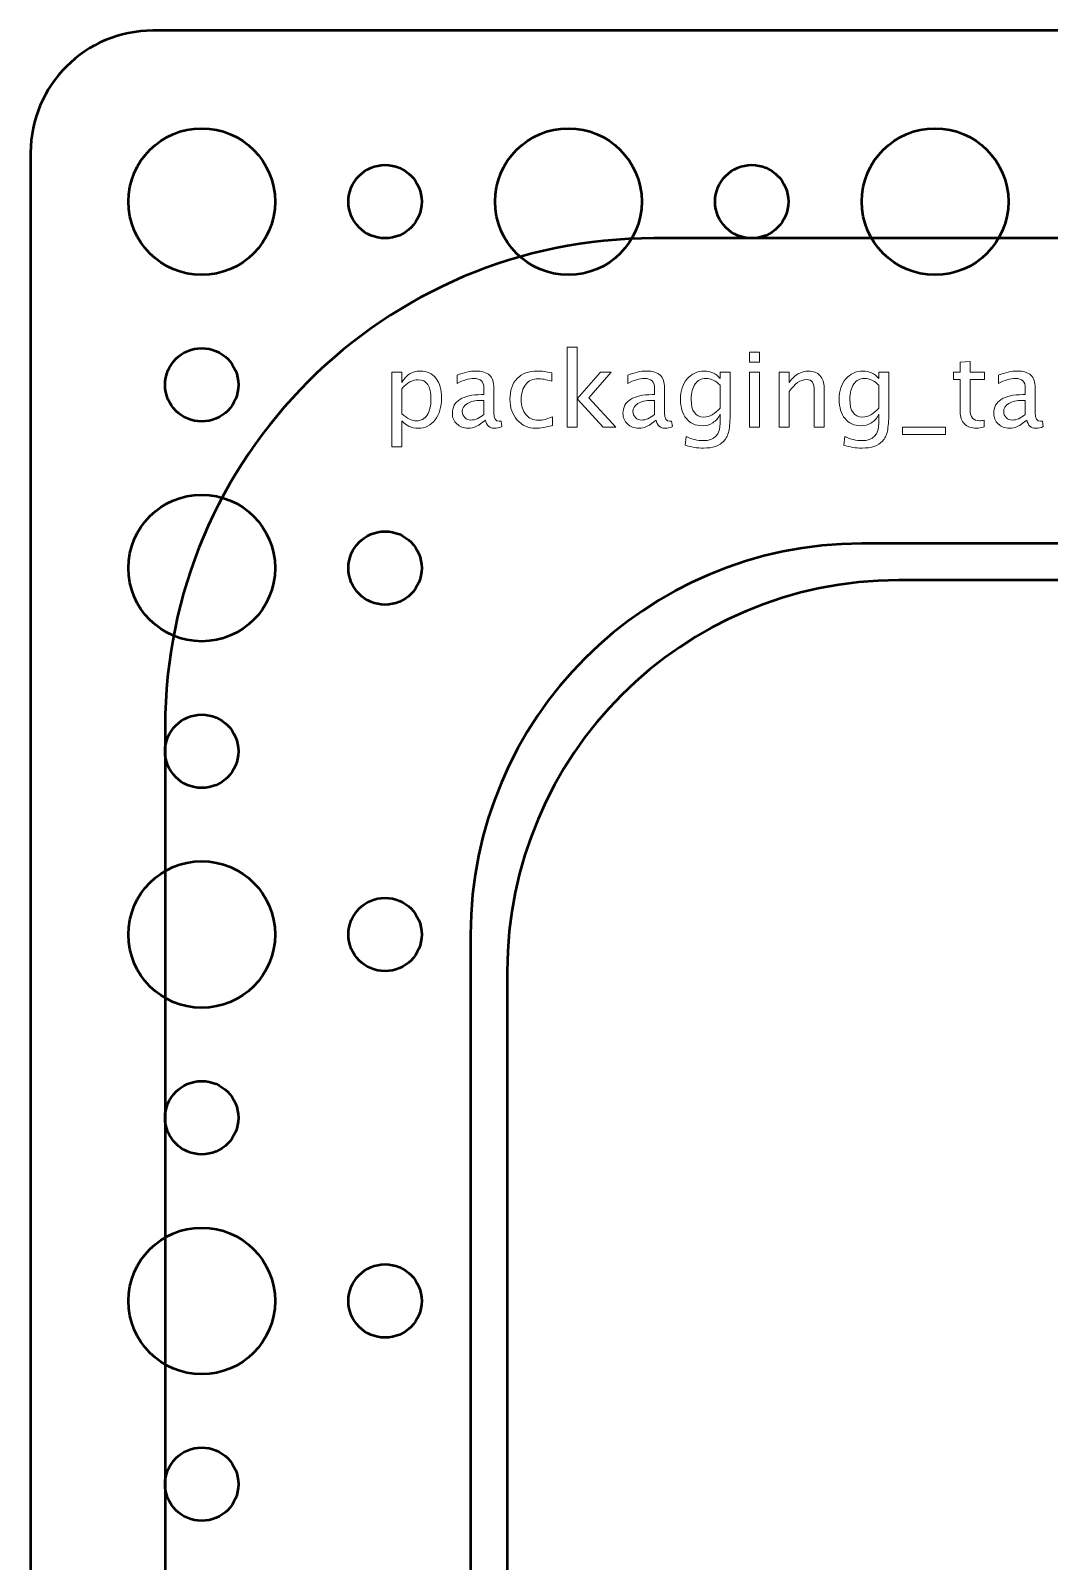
# Model space of a CAD drawing. Header units: centimetres. Extents: x -8.9 to 8.9, y -6.7 to 6.7.
# Drawn here: x -8.95 to -4.78, y 0.43 to 6.7 of the extents above; entities that cross this region are included whole.
import ezdxf

# ---------------------------------------------------------------- set-up
doc = ezdxf.new("R2010")
doc.units = ezdxf.units.CM
doc.header["$MEASUREMENT"] = 0
doc.layers.add('Layer 1', color=7, linetype='Continuous')

msp = doc.modelspace()

# ---------------------------------------------------------------- linework, layer by layer
at = {"layer": 'Layer 1', "lineweight": 53}
for centre, major_axis in [((-8.24999, 5.99999), (0, 0.30001)), ((-6.74999, 5.99999), (0, 0.30001)), ((-5.24999, 5.99999), (0, 0.30001)), ((-7.5, 6), (0, 0.15)), ((-6, 6), (0, 0.15)), ((-8.25, 5.25), (0, 0.15)), ((-8.24999, 4.49999), (0, 0.30001)), ((-7.5, 4.5), (0, 0.15)), ((-8.25, 3.75), (0, 0.15)), ((-8.24999, 2.99999), (0, 0.30001)), ((-7.5, 3), (0, 0.15)), ((-8.25, 2.25), (0, 0.15)), ((-8.24999, 1.49999), (0, 0.30001)), ((-7.5, 1.5), (0, 0.15)), ((-8.25, 0.75), (0, 0.15))]:
    msp.add_ellipse(centre, major_axis=major_axis, ratio=1, dxfattribs=at)
for points in [[(-8.95, -6.2), (-8.95, -6.2), (-8.95, 6.2), (-8.95, 6.2), (-8.95, 6.2), (-8.95, 6.47614), (-8.72614, 6.7), (-8.45, 6.7), (-8.45, 6.7), (-8.45, 6.7), (8.45, 6.7), (8.45, 6.7), (8.45, 6.7), (8.72614, 6.7), (8.95, 6.47614), (8.95, 6.2), (8.95, 6.2), (8.95, 6.2), (8.95, -6.2), (8.95, -6.2), (8.95, -6.2), (8.95, -6.47614), (8.72614, -6.7), (8.45, -6.7), (8.45, -6.7), (8.45, -6.7), (-8.45, -6.7), (-8.45, -6.7), (-8.45, -6.7), (-8.72614, -6.7), (-8.95, -6.47614), (-8.95, -6.2)], [(-7.15, -3), (-7.15, -3), (-7.15, 3), (-7.15, 3), (-7.15, 3), (-7.15, 3.88365), (-6.43365, 4.6), (-5.55, 4.6), (-5.55, 4.6), (-5.55, 4.6), (5.55, 4.6), (5.55, 4.6), (5.55, 4.6), (6.43365, 4.6), (7.15, 3.88365), (7.15, 3), (7.15, 3), (7.15, 3), (7.15, -3), (7.15, -3), (7.15, -3), (7.15, -3.88365), (6.43365, -4.6), (5.55, -4.6), (5.55, -4.6), (5.55, -4.6), (-5.55, -4.6), (-5.55, -4.6), (-5.55, -4.6), (-6.43365, -4.6), (-7.15, -3.88365), (-7.15, -3)]]:
    msp.add_open_spline(points, degree=3, knots=[0, 0, 0, 0, 0.1111111, 0.1111111, 0.1111111, 0.1111111, 0.2222222, 0.2222222, 0.2222222, 0.2222222, 0.3333333, 0.3333333, 0.3333333, 0.3333333, 0.4444444, 0.4444444, 0.4444444, 0.4444444, 0.5555556, 0.5555556, 0.5555556, 0.5555556, 0.6666667, 0.6666667, 0.6666667, 0.6666667, 0.7777778, 0.7777778, 0.7777778, 0.7777778, 1, 1, 1, 1], dxfattribs=at)
at = {"layer": 'Layer 1', "color": 5, "lineweight": 53}
for points in [[(-8.4, -3.85), (-8.4, -3.85), (-8.4, 3.85), (-8.4, 3.85), (-8.4, 3.85), (-8.4, 4.95456), (-7.50457, 5.85), (-6.4, 5.85), (-6.4, 5.85), (-6.4, 5.85), (6.4, 5.85), (6.4, 5.85), (6.4, 5.85), (7.50457, 5.85), (8.4, 4.95456), (8.4, 3.85), (8.4, 3.85), (8.4, 3.85), (8.4, -3.85), (8.4, -3.85), (8.4, -3.85), (8.4, -4.95456), (7.50457, -5.85), (6.4, -5.85), (6.4, -5.85), (6.4, -5.85), (-6.4, -5.85), (-6.4, -5.85), (-6.4, -5.85), (-7.50457, -5.85), (-8.4, -4.95456), (-8.4, -3.85)], [(-7, -2.85), (-7, -2.85), (-7, 2.85), (-7, 2.85), (-7, 2.85), (-7, 3.73365), (-6.28365, 4.45), (-5.4, 4.45), (-5.4, 4.45), (-5.4, 4.45), (5.4, 4.45), (5.4, 4.45), (5.4, 4.45), (6.28365, 4.45), (7, 3.73365), (7, 2.85), (7, 2.85), (7, 2.85), (7, -2.85), (7, -2.85), (7, -2.85), (7, -3.73365), (6.28365, -4.45), (5.4, -4.45), (5.4, -4.45), (5.4, -4.45), (-5.4, -4.45), (-5.4, -4.45), (-5.4, -4.45), (-6.28365, -4.45), (-7, -3.73365), (-7, -2.85)]]:
    msp.add_open_spline(points, degree=3, knots=[0, 0, 0, 0, 0.1111111, 0.1111111, 0.1111111, 0.1111111, 0.2222222, 0.2222222, 0.2222222, 0.2222222, 0.3333333, 0.3333333, 0.3333333, 0.3333333, 0.4444444, 0.4444444, 0.4444444, 0.4444444, 0.5555556, 0.5555556, 0.5555556, 0.5555556, 0.6666667, 0.6666667, 0.6666667, 0.6666667, 0.7777778, 0.7777778, 0.7777778, 0.7777778, 1, 1, 1, 1], dxfattribs=at)
at = {"layer": 'Layer 1', "color": 5, "lineweight": 9}
for points, knots in [([(-6.7547, 5.07744), (-6.7547, 5.07744), (-6.7547, 5.40383), (-6.7547, 5.40383), (-6.7547, 5.40383), (-6.7547, 5.40383), (-6.71406, 5.40383), (-6.71406, 5.40383), (-6.71406, 5.40383), (-6.71406, 5.40383), (-6.71406, 5.19294), (-6.71406, 5.19294), (-6.71406, 5.19294), (-6.71406, 5.19294), (-6.61881, 5.3018), (-6.61881, 5.3018), (-6.61881, 5.3018), (-6.61881, 5.3018), (-6.57493, 5.3018), (-6.57493, 5.3018), (-6.57493, 5.3018), (-6.57493, 5.3018), (-6.66594, 5.1971), (-6.66594, 5.1971), (-6.66594, 5.1971), (-6.66594, 5.1971), (-6.55588, 5.07744), (-6.55588, 5.07744), (-6.55588, 5.07744), (-6.55588, 5.07744), (-6.60823, 5.07744), (-6.60823, 5.07744), (-6.60823, 5.07744), (-6.60823, 5.07744), (-6.71406, 5.19252), (-6.71406, 5.19252), (-6.71406, 5.19252), (-6.71406, 5.19252), (-6.71406, 5.07744), (-6.71406, 5.07744), (-6.71406, 5.07744), (-6.71406, 5.07744), (-6.7547, 5.07744), (-6.7547, 5.07744)], [0, 0, 0, 0, 0.0833333, 0.0833333, 0.0833333, 0.0833333, 0.1666667, 0.1666667, 0.1666667, 0.1666667, 0.25, 0.25, 0.25, 0.25, 0.3333333, 0.3333333, 0.3333333, 0.3333333, 0.4166667, 0.4166667, 0.4166667, 0.4166667, 0.5, 0.5, 0.5, 0.5, 0.5833333, 0.5833333, 0.5833333, 0.5833333, 0.6666667, 0.6666667, 0.6666667, 0.6666667, 0.75, 0.75, 0.75, 0.75, 0.8333333, 0.8333333, 0.8333333, 0.8333333, 1, 1, 1, 1]), ([(-6.00956, 5.34287), (-6.00956, 5.34287), (-6.00956, 5.38351), (-6.00956, 5.38351), (-6.00956, 5.38351), (-6.00956, 5.38351), (-5.96892, 5.38351), (-5.96892, 5.38351), (-5.96892, 5.38351), (-5.96892, 5.38351), (-5.96892, 5.34287), (-5.96892, 5.34287), (-5.96892, 5.34287), (-5.96892, 5.34287), (-6.00956, 5.34287), (-6.00956, 5.34287)], [0, 0, 0, 0, 0.2, 0.2, 0.2, 0.2, 0.4, 0.4, 0.4, 0.4, 0.6, 0.6, 0.6, 0.6, 1, 1, 1, 1]), ([(-5.04852, 5.07751), (-5.06108, 5.07405), (-5.07202, 5.07236), (-5.08126, 5.07236), (-5.08126, 5.07236), (-5.102, 5.07236), (-5.11816, 5.07829), (-5.12973, 5.09014), (-5.12973, 5.09014), (-5.14137, 5.10199), (-5.14716, 5.11843), (-5.14716, 5.13953), (-5.14716, 5.13953), (-5.14716, 5.13953), (-5.14716, 5.27133), (-5.14716, 5.27133), (-5.14716, 5.27133), (-5.14716, 5.27133), (-5.17524, 5.27133), (-5.17524, 5.27133), (-5.17524, 5.27133), (-5.17524, 5.27133), (-5.17524, 5.3018), (-5.17524, 5.3018), (-5.17524, 5.3018), (-5.17524, 5.3018), (-5.14716, 5.3018), (-5.14716, 5.3018), (-5.14716, 5.3018), (-5.14716, 5.3018), (-5.14716, 5.34237), (-5.14716, 5.34237), (-5.14716, 5.34237), (-5.14716, 5.34237), (-5.10652, 5.34625), (-5.10652, 5.34625), (-5.10652, 5.34625), (-5.10652, 5.34625), (-5.10652, 5.3018), (-5.10652, 5.3018), (-5.10652, 5.3018), (-5.10652, 5.3018), (-5.04767, 5.3018), (-5.04767, 5.3018), (-5.04767, 5.3018), (-5.04767, 5.3018), (-5.04767, 5.27133), (-5.04767, 5.27133), (-5.04767, 5.27133), (-5.04767, 5.27133), (-5.10652, 5.27133), (-5.10652, 5.27133), (-5.10652, 5.27133), (-5.10652, 5.27133), (-5.10652, 5.14687), (-5.10652, 5.14687), (-5.10652, 5.14687), (-5.10652, 5.11752), (-5.09375, 5.10284), (-5.06828, 5.10284), (-5.06828, 5.10284), (-5.06284, 5.10284), (-5.05628, 5.10376), (-5.04852, 5.10552), (-5.04852, 5.10552), (-5.04852, 5.10552), (-5.04852, 5.07751), (-5.04852, 5.07751)], [0, 0, 0, 0, 0.0555556, 0.0555556, 0.0555556, 0.0555556, 0.1111111, 0.1111111, 0.1111111, 0.1111111, 0.1666667, 0.1666667, 0.1666667, 0.1666667, 0.2222222, 0.2222222, 0.2222222, 0.2222222, 0.2777778, 0.2777778, 0.2777778, 0.2777778, 0.3333333, 0.3333333, 0.3333333, 0.3333333, 0.3888889, 0.3888889, 0.3888889, 0.3888889, 0.4444444, 0.4444444, 0.4444444, 0.4444444, 0.5, 0.5, 0.5, 0.5, 0.5555556, 0.5555556, 0.5555556, 0.5555556, 0.6111111, 0.6111111, 0.6111111, 0.6111111, 0.6666667, 0.6666667, 0.6666667, 0.6666667, 0.7222222, 0.7222222, 0.7222222, 0.7222222, 0.7777778, 0.7777778, 0.7777778, 0.7777778, 0.8333333, 0.8333333, 0.8333333, 0.8333333, 0.8888889, 0.8888889, 0.8888889, 0.8888889, 1, 1, 1, 1]), ([(-7.47169, 4.99574), (-7.47169, 4.99574), (-7.47169, 5.3018), (-7.47169, 5.3018), (-7.47169, 5.3018), (-7.47169, 5.3018), (-7.43105, 5.3018), (-7.43105, 5.3018), (-7.43105, 5.3018), (-7.43105, 5.3018), (-7.43105, 5.2594), (-7.43105, 5.2594), (-7.43105, 5.2594), (-7.4144, 5.2908), (-7.38935, 5.30646), (-7.35598, 5.30646), (-7.35598, 5.30646), (-7.32896, 5.30646), (-7.30772, 5.29665), (-7.2922, 5.27697), (-7.2922, 5.27697), (-7.27668, 5.25728), (-7.26892, 5.2304), (-7.26892, 5.19633), (-7.26892, 5.19633), (-7.26892, 5.15921), (-7.27773, 5.12923), (-7.2953, 5.10651), (-7.2953, 5.10651), (-7.31287, 5.08372), (-7.33601, 5.07236), (-7.36466, 5.07236), (-7.36466, 5.07236), (-7.39126, 5.07236), (-7.41341, 5.08252), (-7.43105, 5.10291), (-7.43105, 5.10291), (-7.43105, 5.10291), (-7.43105, 4.99574), (-7.43105, 4.99574), (-7.43105, 4.99574), (-7.43105, 4.99574), (-7.47169, 4.99574), (-7.47169, 4.99574)], [0, 0, 0, 0, 0.0833333, 0.0833333, 0.0833333, 0.0833333, 0.1666667, 0.1666667, 0.1666667, 0.1666667, 0.25, 0.25, 0.25, 0.25, 0.3333333, 0.3333333, 0.3333333, 0.3333333, 0.4166667, 0.4166667, 0.4166667, 0.4166667, 0.5, 0.5, 0.5, 0.5, 0.5833333, 0.5833333, 0.5833333, 0.5833333, 0.6666667, 0.6666667, 0.6666667, 0.6666667, 0.75, 0.75, 0.75, 0.75, 0.8333333, 0.8333333, 0.8333333, 0.8333333, 1, 1, 1, 1]), ([(-7.43105, 5.13092), (-7.4101, 5.11222), (-7.39013, 5.10284), (-7.37115, 5.10284), (-7.37115, 5.10284), (-7.35245, 5.10284), (-7.33799, 5.11067), (-7.32783, 5.12626), (-7.32783, 5.12626), (-7.3176, 5.14186), (-7.31252, 5.1638), (-7.31252, 5.19216), (-7.31252, 5.19216), (-7.31252, 5.24466), (-7.32987, 5.2709), (-7.36459, 5.2709), (-7.36459, 5.2709), (-7.38731, 5.2709), (-7.40946, 5.25863), (-7.43105, 5.234), (-7.43105, 5.234), (-7.43105, 5.234), (-7.43105, 5.13092), (-7.43105, 5.13092)], [0, 0, 0, 0, 0.1428571, 0.1428571, 0.1428571, 0.1428571, 0.2857143, 0.2857143, 0.2857143, 0.2857143, 0.4285714, 0.4285714, 0.4285714, 0.4285714, 0.5714286, 0.5714286, 0.5714286, 0.5714286, 0.7142857, 0.7142857, 0.7142857, 0.7142857, 1, 1, 1, 1]), ([(-7.08963, 5.10601), (-7.11404, 5.08358), (-7.13754, 5.07236), (-7.16012, 5.07236), (-7.16012, 5.07236), (-7.17867, 5.07236), (-7.19412, 5.07815), (-7.20633, 5.08979), (-7.20633, 5.08979), (-7.21861, 5.10143), (-7.22474, 5.1161), (-7.22474, 5.13381), (-7.22474, 5.13381), (-7.22474, 5.1583), (-7.21444, 5.17713), (-7.19384, 5.19026), (-7.19384, 5.19026), (-7.17324, 5.20338), (-7.14368, 5.20994), (-7.10515, 5.20994), (-7.10515, 5.20994), (-7.10515, 5.20994), (-7.09563, 5.20994), (-7.09563, 5.20994), (-7.09563, 5.20994), (-7.09563, 5.20994), (-7.09563, 5.23696), (-7.09563, 5.23696), (-7.09563, 5.23696), (-7.09563, 5.263), (-7.10917, 5.27598), (-7.13634, 5.27598), (-7.13634, 5.27598), (-7.15736, 5.27598), (-7.18036, 5.26935), (-7.20527, 5.25609), (-7.20527, 5.25609), (-7.20527, 5.25609), (-7.20527, 5.28953), (-7.20527, 5.28953), (-7.20527, 5.28953), (-7.17789, 5.30082), (-7.15207, 5.30646), (-7.12787, 5.30646), (-7.12787, 5.30646), (-7.10297, 5.30646), (-7.08455, 5.30082), (-7.07277, 5.28946), (-7.07277, 5.28946), (-7.06091, 5.2781), (-7.05499, 5.2606), (-7.05499, 5.23696), (-7.05499, 5.23696), (-7.05499, 5.23696), (-7.05499, 5.13558), (-7.05499, 5.13558), (-7.05499, 5.13558), (-7.05499, 5.11236), (-7.04786, 5.10072), (-7.03354, 5.10072), (-7.03354, 5.10072), (-7.03178, 5.10072), (-7.02917, 5.10101), (-7.02571, 5.10157), (-7.02571, 5.10157), (-7.02571, 5.10157), (-7.02282, 5.07899), (-7.02282, 5.07899), (-7.02282, 5.07899), (-7.03206, 5.07455), (-7.04222, 5.07236), (-7.05337, 5.07236), (-7.05337, 5.07236), (-7.07234, 5.07236), (-7.08441, 5.08358), (-7.08963, 5.10601)], [0, 0, 0, 0, 0.05, 0.05, 0.05, 0.05, 0.1, 0.1, 0.1, 0.1, 0.15, 0.15, 0.15, 0.15, 0.2, 0.2, 0.2, 0.2, 0.25, 0.25, 0.25, 0.25, 0.3, 0.3, 0.3, 0.3, 0.35, 0.35, 0.35, 0.35, 0.4, 0.4, 0.4, 0.4, 0.45, 0.45, 0.45, 0.45, 0.5, 0.5, 0.5, 0.5, 0.55, 0.55, 0.55, 0.55, 0.6, 0.6, 0.6, 0.6, 0.65, 0.65, 0.65, 0.65, 0.7, 0.7, 0.7, 0.7, 0.75, 0.75, 0.75, 0.75, 0.8, 0.8, 0.8, 0.8, 0.85, 0.85, 0.85, 0.85, 0.9, 0.9, 0.9, 0.9, 1, 1, 1, 1]), ([(-6.81573, 5.08421), (-6.84205, 5.07631), (-6.86477, 5.07236), (-6.88389, 5.07236), (-6.88389, 5.07236), (-6.91423, 5.07236), (-6.93935, 5.08358), (-6.95931, 5.10594), (-6.95931, 5.10594), (-6.97928, 5.12838), (-6.9893, 5.15667), (-6.9893, 5.19075), (-6.9893, 5.19075), (-6.9893, 5.22716), (-6.97942, 5.25559), (-6.95967, 5.27591), (-6.95967, 5.27591), (-6.93991, 5.2963), (-6.91232, 5.30646), (-6.87691, 5.30646), (-6.87691, 5.30646), (-6.85948, 5.30646), (-6.83986, 5.30406), (-6.81827, 5.29926), (-6.81827, 5.29926), (-6.81827, 5.29926), (-6.81827, 5.26498), (-6.81827, 5.26498), (-6.81827, 5.26498), (-6.84121, 5.27175), (-6.8599, 5.27514), (-6.8743, 5.27514), (-6.8743, 5.27514), (-6.89518, 5.27514), (-6.9119, 5.2673), (-6.92439, 5.25171), (-6.92439, 5.25171), (-6.93688, 5.23612), (-6.94316, 5.2153), (-6.94316, 5.18934), (-6.94316, 5.18934), (-6.94316, 5.16415), (-6.93667, 5.14383), (-6.92375, 5.12824), (-6.92375, 5.12824), (-6.91084, 5.11272), (-6.89398, 5.10496), (-6.87303, 5.10496), (-6.87303, 5.10496), (-6.85447, 5.10496), (-6.83542, 5.10975), (-6.81573, 5.11935), (-6.81573, 5.11935), (-6.81573, 5.11935), (-6.81573, 5.08421), (-6.81573, 5.08421)], [0, 0, 0, 0, 0.0666667, 0.0666667, 0.0666667, 0.0666667, 0.1333333, 0.1333333, 0.1333333, 0.1333333, 0.2, 0.2, 0.2, 0.2, 0.2666667, 0.2666667, 0.2666667, 0.2666667, 0.3333333, 0.3333333, 0.3333333, 0.3333333, 0.4, 0.4, 0.4, 0.4, 0.4666667, 0.4666667, 0.4666667, 0.4666667, 0.5333333, 0.5333333, 0.5333333, 0.5333333, 0.6, 0.6, 0.6, 0.6, 0.6666667, 0.6666667, 0.6666667, 0.6666667, 0.7333333, 0.7333333, 0.7333333, 0.7333333, 0.8, 0.8, 0.8, 0.8, 0.8666667, 0.8666667, 0.8666667, 0.8666667, 1, 1, 1, 1]), ([(-6.39162, 5.10601), (-6.41603, 5.08358), (-6.43953, 5.07236), (-6.46211, 5.07236), (-6.46211, 5.07236), (-6.48066, 5.07236), (-6.49611, 5.07815), (-6.50832, 5.08979), (-6.50832, 5.08979), (-6.5206, 5.10143), (-6.52673, 5.1161), (-6.52673, 5.13381), (-6.52673, 5.13381), (-6.52673, 5.1583), (-6.51643, 5.17713), (-6.49583, 5.19026), (-6.49583, 5.19026), (-6.47523, 5.20338), (-6.44567, 5.20994), (-6.40714, 5.20994), (-6.40714, 5.20994), (-6.40714, 5.20994), (-6.39762, 5.20994), (-6.39762, 5.20994), (-6.39762, 5.20994), (-6.39762, 5.20994), (-6.39762, 5.23696), (-6.39762, 5.23696), (-6.39762, 5.23696), (-6.39762, 5.263), (-6.41116, 5.27598), (-6.43833, 5.27598), (-6.43833, 5.27598), (-6.45935, 5.27598), (-6.48235, 5.26935), (-6.50726, 5.25609), (-6.50726, 5.25609), (-6.50726, 5.25609), (-6.50726, 5.28953), (-6.50726, 5.28953), (-6.50726, 5.28953), (-6.47988, 5.30082), (-6.45406, 5.30646), (-6.42986, 5.30646), (-6.42986, 5.30646), (-6.40496, 5.30646), (-6.38654, 5.30082), (-6.37476, 5.28946), (-6.37476, 5.28946), (-6.3629, 5.2781), (-6.35698, 5.2606), (-6.35698, 5.23696), (-6.35698, 5.23696), (-6.35698, 5.23696), (-6.35698, 5.13558), (-6.35698, 5.13558), (-6.35698, 5.13558), (-6.35698, 5.11236), (-6.34985, 5.10072), (-6.33553, 5.10072), (-6.33553, 5.10072), (-6.33377, 5.10072), (-6.33116, 5.10101), (-6.3277, 5.10157), (-6.3277, 5.10157), (-6.3277, 5.10157), (-6.32481, 5.07899), (-6.32481, 5.07899), (-6.32481, 5.07899), (-6.33405, 5.07455), (-6.34421, 5.07236), (-6.35536, 5.07236), (-6.35536, 5.07236), (-6.37433, 5.07236), (-6.3864, 5.08358), (-6.39162, 5.10601)], [0, 0, 0, 0, 0.05, 0.05, 0.05, 0.05, 0.1, 0.1, 0.1, 0.1, 0.15, 0.15, 0.15, 0.15, 0.2, 0.2, 0.2, 0.2, 0.25, 0.25, 0.25, 0.25, 0.3, 0.3, 0.3, 0.3, 0.35, 0.35, 0.35, 0.35, 0.4, 0.4, 0.4, 0.4, 0.45, 0.45, 0.45, 0.45, 0.5, 0.5, 0.5, 0.5, 0.55, 0.55, 0.55, 0.55, 0.6, 0.6, 0.6, 0.6, 0.65, 0.65, 0.65, 0.65, 0.7, 0.7, 0.7, 0.7, 0.75, 0.75, 0.75, 0.75, 0.8, 0.8, 0.8, 0.8, 0.85, 0.85, 0.85, 0.85, 0.9, 0.9, 0.9, 0.9, 1, 1, 1, 1]), ([(-6.27266, 5.00293), (-6.27266, 5.00293), (-6.26787, 5.03807), (-6.26787, 5.03807), (-6.26787, 5.03807), (-6.2443, 5.02706), (-6.22095, 5.02156), (-6.19788, 5.02156), (-6.19788, 5.02156), (-6.15209, 5.02156), (-6.12915, 5.04583), (-6.12915, 5.0943), (-6.12915, 5.0943), (-6.12915, 5.0943), (-6.12915, 5.12958), (-6.12915, 5.12958), (-6.12915, 5.12958), (-6.13621, 5.11469), (-6.14623, 5.10319), (-6.15928, 5.09494), (-6.15928, 5.09494), (-6.17233, 5.08668), (-6.18687, 5.08252), (-6.20288, 5.08252), (-6.20288, 5.08252), (-6.23005, 5.08252), (-6.25157, 5.09226), (-6.26744, 5.11173), (-6.26744, 5.11173), (-6.28332, 5.1312), (-6.29129, 5.15759), (-6.29129, 5.19089), (-6.29129, 5.19089), (-6.29129, 5.22497), (-6.28226, 5.25277), (-6.2642, 5.27429), (-6.2642, 5.27429), (-6.24606, 5.29574), (-6.22271, 5.30646), (-6.19399, 5.30646), (-6.19399, 5.30646), (-6.16888, 5.30646), (-6.14722, 5.2963), (-6.12915, 5.27591), (-6.12915, 5.27591), (-6.12915, 5.27591), (-6.12915, 5.3018), (-6.12915, 5.3018), (-6.12915, 5.3018), (-6.12915, 5.3018), (-6.08852, 5.3018), (-6.08852, 5.3018), (-6.08852, 5.3018), (-6.08852, 5.3018), (-6.08852, 5.13868), (-6.08852, 5.13868), (-6.08852, 5.13868), (-6.08852, 5.10362), (-6.09035, 5.07765), (-6.09402, 5.06079), (-6.09402, 5.06079), (-6.09762, 5.04393), (-6.10453, 5.0301), (-6.11455, 5.01937), (-6.11455, 5.01937), (-6.13233, 5.00054), (-6.16013, 4.99108), (-6.19788, 4.99108), (-6.19788, 4.99108), (-6.22377, 4.99108), (-6.24867, 4.99503), (-6.27266, 5.00293)], [0, 0, 0, 0, 0.0526316, 0.0526316, 0.0526316, 0.0526316, 0.1052632, 0.1052632, 0.1052632, 0.1052632, 0.1578947, 0.1578947, 0.1578947, 0.1578947, 0.2105263, 0.2105263, 0.2105263, 0.2105263, 0.2631579, 0.2631579, 0.2631579, 0.2631579, 0.3157895, 0.3157895, 0.3157895, 0.3157895, 0.3684211, 0.3684211, 0.3684211, 0.3684211, 0.4210526, 0.4210526, 0.4210526, 0.4210526, 0.4736842, 0.4736842, 0.4736842, 0.4736842, 0.5263158, 0.5263158, 0.5263158, 0.5263158, 0.5789474, 0.5789474, 0.5789474, 0.5789474, 0.6315789, 0.6315789, 0.6315789, 0.6315789, 0.6842105, 0.6842105, 0.6842105, 0.6842105, 0.7368421, 0.7368421, 0.7368421, 0.7368421, 0.7894737, 0.7894737, 0.7894737, 0.7894737, 0.8421053, 0.8421053, 0.8421053, 0.8421053, 0.8947368, 0.8947368, 0.8947368, 0.8947368, 1, 1, 1, 1]), ([(-6.12915, 5.15505), (-6.12915, 5.15505), (-6.12915, 5.24811), (-6.12915, 5.24811), (-6.12915, 5.24811), (-6.14708, 5.26667), (-6.16662, 5.27598), (-6.18772, 5.27598), (-6.18772, 5.27598), (-6.20648, 5.27598), (-6.22116, 5.2685), (-6.23174, 5.25347), (-6.23174, 5.25347), (-6.2424, 5.23852), (-6.24769, 5.2177), (-6.24769, 5.19117), (-6.24769, 5.19117), (-6.24769, 5.14242), (-6.2304, 5.11808), (-6.19576, 5.11808), (-6.19576, 5.11808), (-6.17219, 5.11808), (-6.14997, 5.13043), (-6.12915, 5.15505)], [0, 0, 0, 0, 0.1428571, 0.1428571, 0.1428571, 0.1428571, 0.2857143, 0.2857143, 0.2857143, 0.2857143, 0.4285714, 0.4285714, 0.4285714, 0.4285714, 0.5714286, 0.5714286, 0.5714286, 0.5714286, 0.7142857, 0.7142857, 0.7142857, 0.7142857, 1, 1, 1, 1]), ([(-6.00956, 5.07744), (-6.00956, 5.07744), (-6.00956, 5.3018), (-6.00956, 5.3018), (-6.00956, 5.3018), (-6.00956, 5.3018), (-5.96892, 5.3018), (-5.96892, 5.3018), (-5.96892, 5.3018), (-5.96892, 5.3018), (-5.96892, 5.07744), (-5.96892, 5.07744), (-5.96892, 5.07744), (-5.96892, 5.07744), (-6.00956, 5.07744), (-6.00956, 5.07744)], [0, 0, 0, 0, 0.2, 0.2, 0.2, 0.2, 0.4, 0.4, 0.4, 0.4, 0.6, 0.6, 0.6, 0.6, 1, 1, 1, 1]), ([(-5.88722, 5.07744), (-5.88722, 5.07744), (-5.88722, 5.3018), (-5.88722, 5.3018), (-5.88722, 5.3018), (-5.88722, 5.3018), (-5.84658, 5.3018), (-5.84658, 5.3018), (-5.84658, 5.3018), (-5.84658, 5.3018), (-5.84658, 5.2594), (-5.84658, 5.2594), (-5.84658, 5.2594), (-5.82506, 5.2908), (-5.79867, 5.30646), (-5.76749, 5.30646), (-5.76749, 5.30646), (-5.74787, 5.30646), (-5.73228, 5.30032), (-5.72078, 5.28798), (-5.72078, 5.28798), (-5.70928, 5.2757), (-5.7035, 5.25912), (-5.7035, 5.23838), (-5.7035, 5.23838), (-5.7035, 5.23838), (-5.7035, 5.07744), (-5.7035, 5.07744), (-5.7035, 5.07744), (-5.7035, 5.07744), (-5.74413, 5.07744), (-5.74413, 5.07744), (-5.74413, 5.07744), (-5.74413, 5.07744), (-5.74413, 5.22511), (-5.74413, 5.22511), (-5.74413, 5.22511), (-5.74413, 5.24176), (-5.7466, 5.25362), (-5.75147, 5.26067), (-5.75147, 5.26067), (-5.75641, 5.2678), (-5.76453, 5.27133), (-5.77588, 5.27133), (-5.77588, 5.27133), (-5.80086, 5.27133), (-5.82443, 5.25503), (-5.84658, 5.22243), (-5.84658, 5.22243), (-5.84658, 5.22243), (-5.84658, 5.07744), (-5.84658, 5.07744), (-5.84658, 5.07744), (-5.84658, 5.07744), (-5.88722, 5.07744), (-5.88722, 5.07744)], [0, 0, 0, 0, 0.0666667, 0.0666667, 0.0666667, 0.0666667, 0.1333333, 0.1333333, 0.1333333, 0.1333333, 0.2, 0.2, 0.2, 0.2, 0.2666667, 0.2666667, 0.2666667, 0.2666667, 0.3333333, 0.3333333, 0.3333333, 0.3333333, 0.4, 0.4, 0.4, 0.4, 0.4666667, 0.4666667, 0.4666667, 0.4666667, 0.5333333, 0.5333333, 0.5333333, 0.5333333, 0.6, 0.6, 0.6, 0.6, 0.6666667, 0.6666667, 0.6666667, 0.6666667, 0.7333333, 0.7333333, 0.7333333, 0.7333333, 0.8, 0.8, 0.8, 0.8, 0.8666667, 0.8666667, 0.8666667, 0.8666667, 1, 1, 1, 1]), ([(-5.62362, 5.00293), (-5.62362, 5.00293), (-5.61883, 5.03807), (-5.61883, 5.03807), (-5.61883, 5.03807), (-5.59526, 5.02706), (-5.57191, 5.02156), (-5.54884, 5.02156), (-5.54884, 5.02156), (-5.50305, 5.02156), (-5.48011, 5.04583), (-5.48011, 5.0943), (-5.48011, 5.0943), (-5.48011, 5.0943), (-5.48011, 5.12958), (-5.48011, 5.12958), (-5.48011, 5.12958), (-5.48717, 5.11469), (-5.49719, 5.10319), (-5.51024, 5.09494), (-5.51024, 5.09494), (-5.52329, 5.08668), (-5.53783, 5.08252), (-5.55384, 5.08252), (-5.55384, 5.08252), (-5.58101, 5.08252), (-5.60253, 5.09226), (-5.6184, 5.11173), (-5.6184, 5.11173), (-5.63428, 5.1312), (-5.64225, 5.15759), (-5.64225, 5.19089), (-5.64225, 5.19089), (-5.64225, 5.22497), (-5.63322, 5.25277), (-5.61516, 5.27429), (-5.61516, 5.27429), (-5.59702, 5.29574), (-5.57367, 5.30646), (-5.54495, 5.30646), (-5.54495, 5.30646), (-5.51984, 5.30646), (-5.49818, 5.2963), (-5.48011, 5.27591), (-5.48011, 5.27591), (-5.48011, 5.27591), (-5.48011, 5.3018), (-5.48011, 5.3018), (-5.48011, 5.3018), (-5.48011, 5.3018), (-5.43948, 5.3018), (-5.43948, 5.3018), (-5.43948, 5.3018), (-5.43948, 5.3018), (-5.43948, 5.13868), (-5.43948, 5.13868), (-5.43948, 5.13868), (-5.43948, 5.10362), (-5.44131, 5.07765), (-5.44498, 5.06079), (-5.44498, 5.06079), (-5.44858, 5.04393), (-5.45549, 5.0301), (-5.46551, 5.01937), (-5.46551, 5.01937), (-5.48329, 5.00054), (-5.51109, 4.99108), (-5.54884, 4.99108), (-5.54884, 4.99108), (-5.57473, 4.99108), (-5.59963, 4.99503), (-5.62362, 5.00293)], [0, 0, 0, 0, 0.0526316, 0.0526316, 0.0526316, 0.0526316, 0.1052632, 0.1052632, 0.1052632, 0.1052632, 0.1578947, 0.1578947, 0.1578947, 0.1578947, 0.2105263, 0.2105263, 0.2105263, 0.2105263, 0.2631579, 0.2631579, 0.2631579, 0.2631579, 0.3157895, 0.3157895, 0.3157895, 0.3157895, 0.3684211, 0.3684211, 0.3684211, 0.3684211, 0.4210526, 0.4210526, 0.4210526, 0.4210526, 0.4736842, 0.4736842, 0.4736842, 0.4736842, 0.5263158, 0.5263158, 0.5263158, 0.5263158, 0.5789474, 0.5789474, 0.5789474, 0.5789474, 0.6315789, 0.6315789, 0.6315789, 0.6315789, 0.6842105, 0.6842105, 0.6842105, 0.6842105, 0.7368421, 0.7368421, 0.7368421, 0.7368421, 0.7894737, 0.7894737, 0.7894737, 0.7894737, 0.8421053, 0.8421053, 0.8421053, 0.8421053, 0.8947368, 0.8947368, 0.8947368, 0.8947368, 1, 1, 1, 1]), ([(-5.48011, 5.15505), (-5.48011, 5.15505), (-5.48011, 5.24811), (-5.48011, 5.24811), (-5.48011, 5.24811), (-5.49804, 5.26667), (-5.51758, 5.27598), (-5.53868, 5.27598), (-5.53868, 5.27598), (-5.55744, 5.27598), (-5.57212, 5.2685), (-5.5827, 5.25347), (-5.5827, 5.25347), (-5.59336, 5.23852), (-5.59865, 5.2177), (-5.59865, 5.19117), (-5.59865, 5.19117), (-5.59865, 5.14242), (-5.58136, 5.11808), (-5.54672, 5.11808), (-5.54672, 5.11808), (-5.52315, 5.11808), (-5.50093, 5.13043), (-5.48011, 5.15505)], [0, 0, 0, 0, 0.1428571, 0.1428571, 0.1428571, 0.1428571, 0.2857143, 0.2857143, 0.2857143, 0.2857143, 0.4285714, 0.4285714, 0.4285714, 0.4285714, 0.5714286, 0.5714286, 0.5714286, 0.5714286, 0.7142857, 0.7142857, 0.7142857, 0.7142857, 1, 1, 1, 1]), ([(-4.87488, 5.10601), (-4.89929, 5.08358), (-4.92279, 5.07236), (-4.94537, 5.07236), (-4.94537, 5.07236), (-4.96392, 5.07236), (-4.97937, 5.07815), (-4.99158, 5.08979), (-4.99158, 5.08979), (-5.00386, 5.10143), (-5.00999, 5.1161), (-5.00999, 5.13381), (-5.00999, 5.13381), (-5.00999, 5.1583), (-4.99969, 5.17713), (-4.97909, 5.19026), (-4.97909, 5.19026), (-4.95849, 5.20338), (-4.92893, 5.20994), (-4.8904, 5.20994), (-4.8904, 5.20994), (-4.8904, 5.20994), (-4.88088, 5.20994), (-4.88088, 5.20994), (-4.88088, 5.20994), (-4.88088, 5.20994), (-4.88088, 5.23696), (-4.88088, 5.23696), (-4.88088, 5.23696), (-4.88088, 5.263), (-4.89442, 5.27598), (-4.92159, 5.27598), (-4.92159, 5.27598), (-4.94261, 5.27598), (-4.96561, 5.26935), (-4.99052, 5.25609), (-4.99052, 5.25609), (-4.99052, 5.25609), (-4.99052, 5.28953), (-4.99052, 5.28953), (-4.99052, 5.28953), (-4.96314, 5.30082), (-4.93732, 5.30646), (-4.91312, 5.30646), (-4.91312, 5.30646), (-4.88822, 5.30646), (-4.8698, 5.30082), (-4.85802, 5.28946), (-4.85802, 5.28946), (-4.84616, 5.2781), (-4.84024, 5.2606), (-4.84024, 5.23696), (-4.84024, 5.23696), (-4.84024, 5.23696), (-4.84024, 5.13558), (-4.84024, 5.13558), (-4.84024, 5.13558), (-4.84024, 5.11236), (-4.83311, 5.10072), (-4.81879, 5.10072), (-4.81879, 5.10072), (-4.81703, 5.10072), (-4.81442, 5.10101), (-4.81096, 5.10157), (-4.81096, 5.10157), (-4.81096, 5.10157), (-4.80807, 5.07899), (-4.80807, 5.07899), (-4.80807, 5.07899), (-4.81731, 5.07455), (-4.82747, 5.07236), (-4.83862, 5.07236), (-4.83862, 5.07236), (-4.85759, 5.07236), (-4.86966, 5.08358), (-4.87488, 5.10601)], [0, 0, 0, 0, 0.05, 0.05, 0.05, 0.05, 0.1, 0.1, 0.1, 0.1, 0.15, 0.15, 0.15, 0.15, 0.2, 0.2, 0.2, 0.2, 0.25, 0.25, 0.25, 0.25, 0.3, 0.3, 0.3, 0.3, 0.35, 0.35, 0.35, 0.35, 0.4, 0.4, 0.4, 0.4, 0.45, 0.45, 0.45, 0.45, 0.5, 0.5, 0.5, 0.5, 0.55, 0.55, 0.55, 0.55, 0.6, 0.6, 0.6, 0.6, 0.65, 0.65, 0.65, 0.65, 0.7, 0.7, 0.7, 0.7, 0.75, 0.75, 0.75, 0.75, 0.8, 0.8, 0.8, 0.8, 0.85, 0.85, 0.85, 0.85, 0.9, 0.9, 0.9, 0.9, 1, 1, 1, 1]), ([(-7.09563, 5.12817), (-7.09563, 5.12817), (-7.09563, 5.18581), (-7.09563, 5.18581), (-7.09563, 5.18581), (-7.09563, 5.18581), (-7.10868, 5.18624), (-7.10868, 5.18624), (-7.10868, 5.18624), (-7.13126, 5.18624), (-7.14946, 5.18207), (-7.16336, 5.17375), (-7.16336, 5.17375), (-7.17719, 5.16535), (-7.1841, 5.15427), (-7.1841, 5.14045), (-7.1841, 5.14045), (-7.1841, 5.13078), (-7.18065, 5.1226), (-7.1738, 5.11589), (-7.1738, 5.11589), (-7.16689, 5.10919), (-7.15849, 5.1058), (-7.14854, 5.1058), (-7.14854, 5.1058), (-7.13161, 5.1058), (-7.11397, 5.11328), (-7.09563, 5.12817)], [0, 0, 0, 0, 0.125, 0.125, 0.125, 0.125, 0.25, 0.25, 0.25, 0.25, 0.375, 0.375, 0.375, 0.375, 0.5, 0.5, 0.5, 0.5, 0.625, 0.625, 0.625, 0.625, 0.75, 0.75, 0.75, 0.75, 1, 1, 1, 1]), ([(-6.39762, 5.12817), (-6.39762, 5.12817), (-6.39762, 5.18581), (-6.39762, 5.18581), (-6.39762, 5.18581), (-6.39762, 5.18581), (-6.41067, 5.18624), (-6.41067, 5.18624), (-6.41067, 5.18624), (-6.43325, 5.18624), (-6.45145, 5.18207), (-6.46535, 5.17375), (-6.46535, 5.17375), (-6.47918, 5.16535), (-6.48609, 5.15427), (-6.48609, 5.14045), (-6.48609, 5.14045), (-6.48609, 5.13078), (-6.48264, 5.1226), (-6.47579, 5.11589), (-6.47579, 5.11589), (-6.46888, 5.10919), (-6.46048, 5.1058), (-6.45053, 5.1058), (-6.45053, 5.1058), (-6.4336, 5.1058), (-6.41596, 5.11328), (-6.39762, 5.12817)], [0, 0, 0, 0, 0.125, 0.125, 0.125, 0.125, 0.25, 0.25, 0.25, 0.25, 0.375, 0.375, 0.375, 0.375, 0.5, 0.5, 0.5, 0.5, 0.625, 0.625, 0.625, 0.625, 0.75, 0.75, 0.75, 0.75, 1, 1, 1, 1]), ([(-4.88088, 5.12817), (-4.88088, 5.12817), (-4.88088, 5.18581), (-4.88088, 5.18581), (-4.88088, 5.18581), (-4.88088, 5.18581), (-4.89393, 5.18624), (-4.89393, 5.18624), (-4.89393, 5.18624), (-4.91651, 5.18624), (-4.93471, 5.18207), (-4.94861, 5.17375), (-4.94861, 5.17375), (-4.96244, 5.16535), (-4.96935, 5.15427), (-4.96935, 5.14045), (-4.96935, 5.14045), (-4.96935, 5.13078), (-4.9659, 5.1226), (-4.95905, 5.11589), (-4.95905, 5.11589), (-4.95214, 5.10919), (-4.94374, 5.1058), (-4.93379, 5.1058), (-4.93379, 5.1058), (-4.91686, 5.1058), (-4.89922, 5.11328), (-4.88088, 5.12817)], [0, 0, 0, 0, 0.125, 0.125, 0.125, 0.125, 0.25, 0.25, 0.25, 0.25, 0.375, 0.375, 0.375, 0.375, 0.5, 0.5, 0.5, 0.5, 0.625, 0.625, 0.625, 0.625, 0.75, 0.75, 0.75, 0.75, 1, 1, 1, 1]), ([(-5.38338, 5.04696), (-5.38338, 5.04696), (-5.38338, 5.07744), (-5.38338, 5.07744), (-5.38338, 5.07744), (-5.38338, 5.07744), (-5.20727, 5.07744), (-5.20727, 5.07744), (-5.20727, 5.07744), (-5.20727, 5.07744), (-5.20727, 5.04696), (-5.20727, 5.04696), (-5.20727, 5.04696), (-5.20727, 5.04696), (-5.38338, 5.04696), (-5.38338, 5.04696)], [0, 0, 0, 0, 0.2, 0.2, 0.2, 0.2, 0.4, 0.4, 0.4, 0.4, 0.6, 0.6, 0.6, 0.6, 1, 1, 1, 1])]:
    msp.add_open_spline(points, degree=3, knots=knots, dxfattribs=at)

doc.saveas('drawing.dxf')
